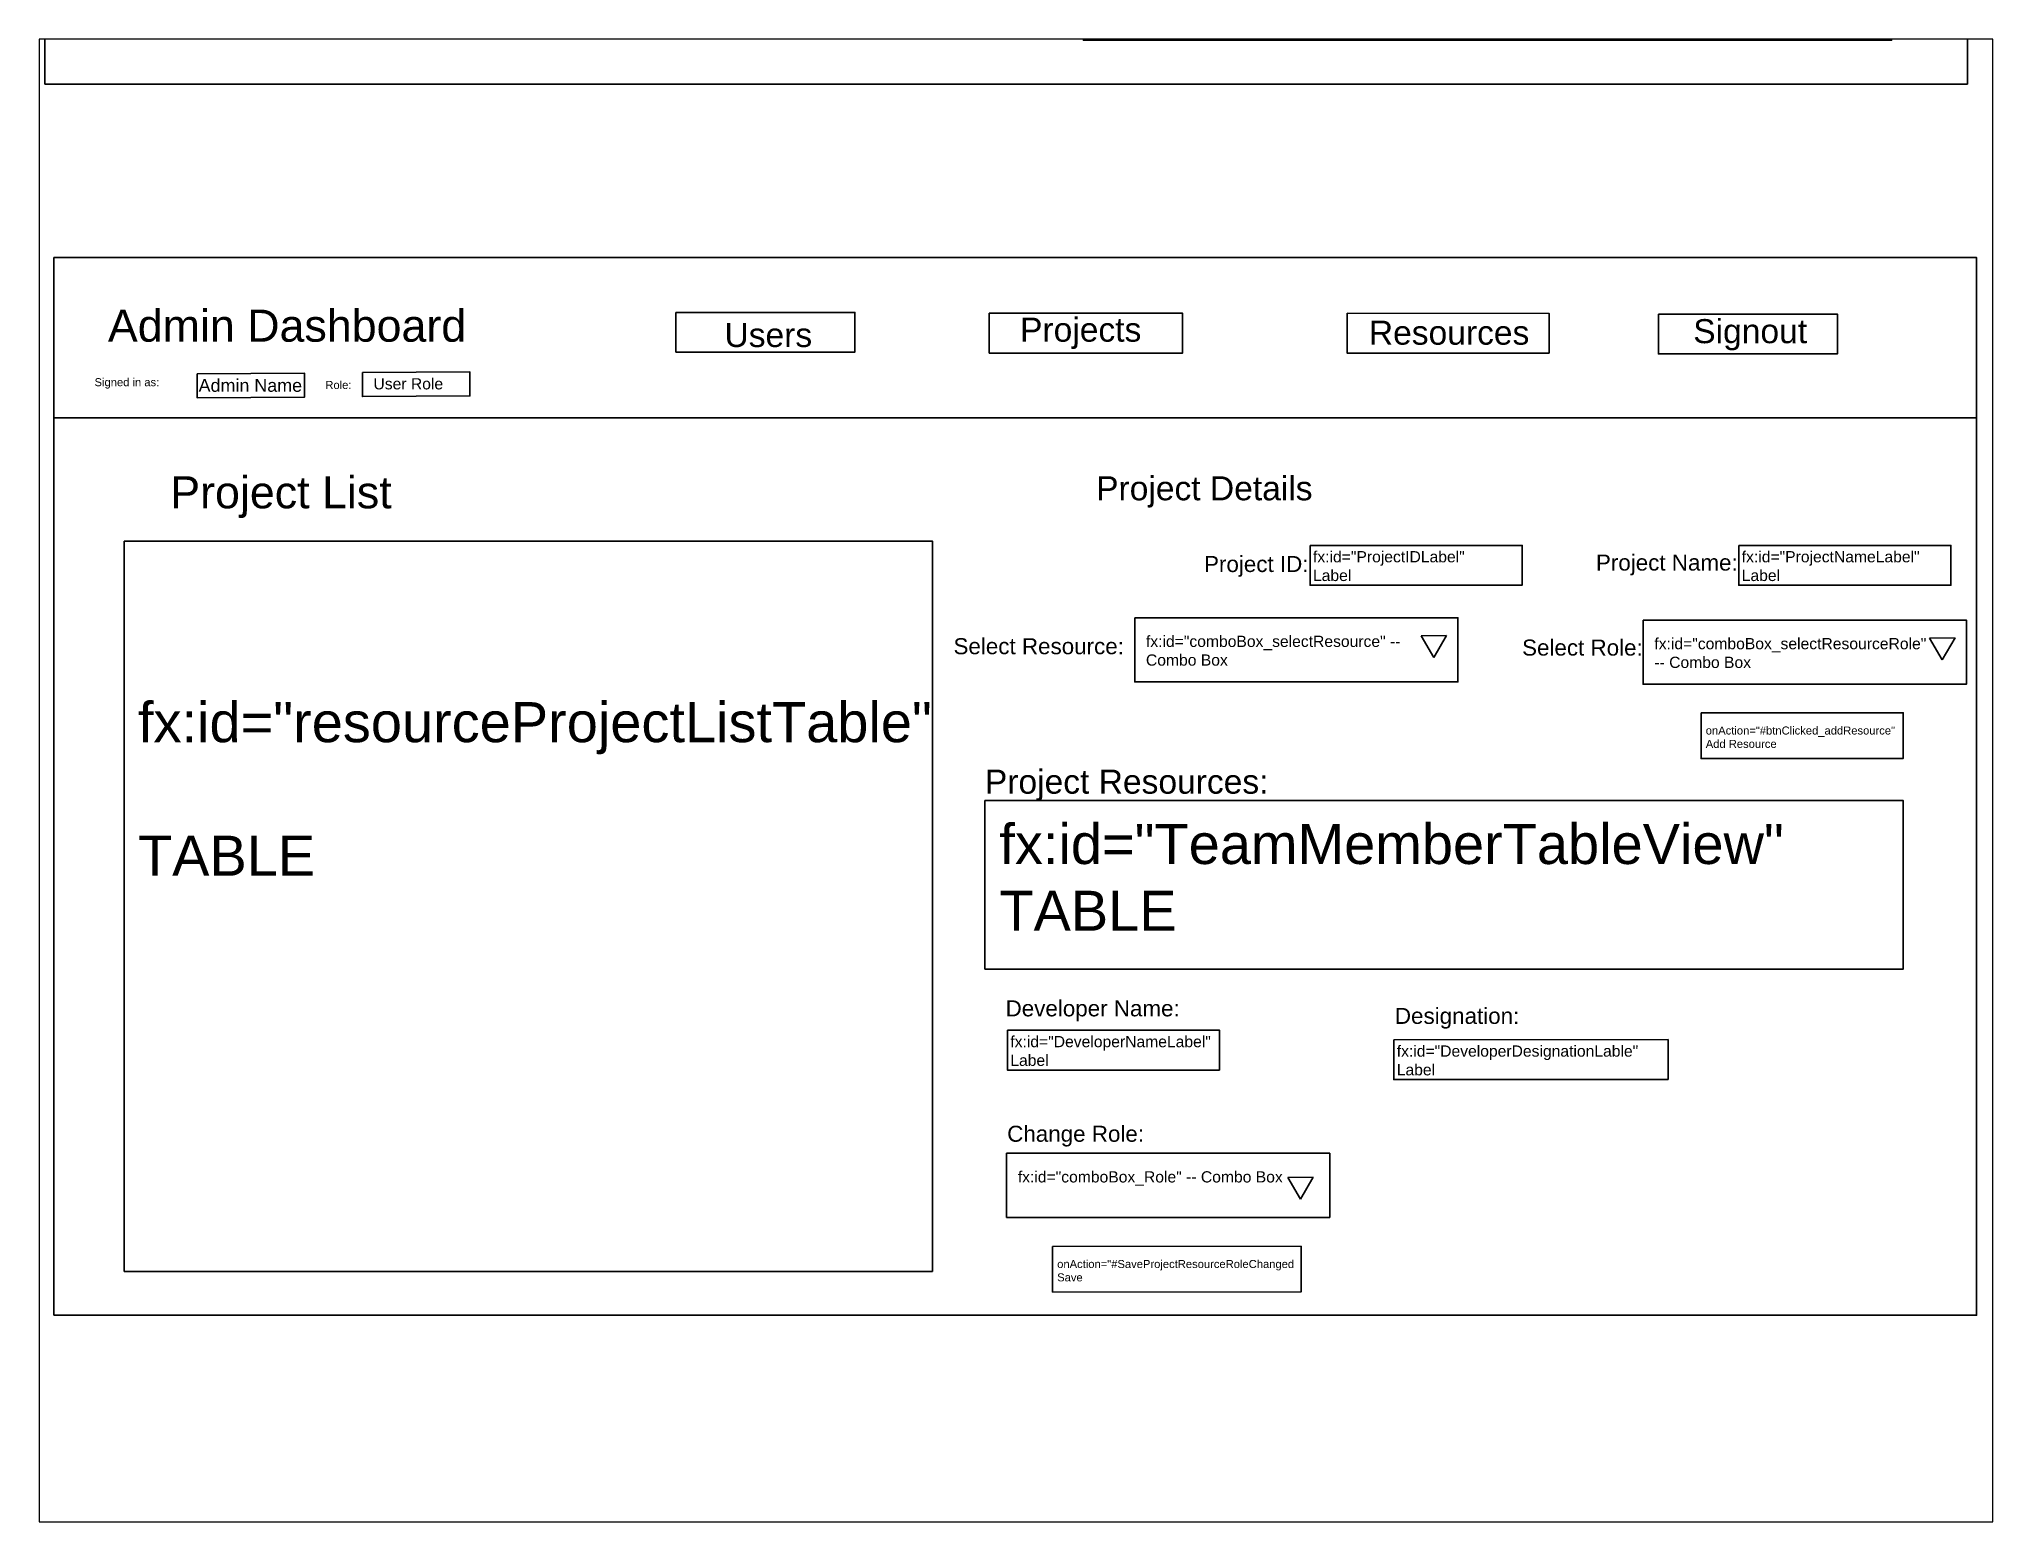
# Paper-space layout 'AdminResources.fxml' of a CAD drawing. Header units: millimetres. Extents: x 26 to 231, y 20 to 176.
# The model-space entities are those that its viewports show. They can reach past a viewport. Long polylines and large blocks are cut down to what shows.
import ezdxf

# ---------------------------------------------------------------- set-up
doc = ezdxf.new("R2010")
doc.units = ezdxf.units.MM
doc.styles.add('Arial_3', font='', dxfattribs={"height": 3})
doc.styles.get('Arial_3').set_extended_font_data('Arial')

msp = doc.modelspace()

# ---------------------------------------------------------------- linework, layer by layer
for p, q in [((3575.246, 716.843), (3559.366, 716.632)), ((3559.366, 716.632), (3567.187, 703.09)), ((3567.187, 703.09), (3575.246, 716.843)), ((3892.579, 715.413), (3876.7, 715.201)), ((3876.7, 715.201), (3884.52, 701.66)), ((3884.52, 701.66), (3892.579, 715.413)), ((3491.999, 378.711), (3476.12, 378.499)), ((3476.12, 378.499), (3483.94, 364.958)), ((3483.94, 364.958), (3491.999, 378.711))]:
    msp.add_line(p, q)
for points in [[(2700.319, 1060.878), (3900.319, 1060.878), (3900.319, 1720.878), (2700.319, 1720.878)], [(3348.586, 1544.022), (3852.938, 1544.022), (3852.938, 1088.208), (3348.586, 1088.208)], [(2705.974, 292.593), (3905.974, 292.593), (3905.974, 952.593), (2705.974, 952.593)], [(2705.974, 952.593), (3905.974, 952.593), (3905.974, 852.593), (2705.974, 852.593)], [(3094.202, 918.395), (3205.896, 918.395), (3205.896, 893.591), (3094.202, 893.591)], [(3289.72, 917.828), (3410.459, 917.828), (3410.459, 893.024), (3289.72, 893.024)], [(3513.143, 917.828), (3639.197, 917.755), (3639.197, 892.951), (3513.143, 893.024)], [(3707.423, 917.289), (3819.117, 917.289), (3819.117, 892.485), (3707.423, 892.485)], [(2795.353, 880.079), (2862.398, 880.433), (2862.398, 865.497), (2795.353, 865.142)], [(2898.576, 880.842), (2965.621, 881.196), (2965.621, 866.26), (2898.576, 865.905)], [(2749.919, 775.738), (3254.271, 775.738), (3254.271, 319.924), (2749.919, 319.924)], [(3490.022, 772.959), (3622.413, 772.959), (3622.368, 748.174), (3489.978, 748.174)], [(3757.622, 772.959), (3890.012, 772.959), (3889.967, 748.174), (3757.577, 748.174)], [(3380.552, 727.812), (3582.272, 727.812), (3582.272, 687.798), (3380.552, 687.798)], [(3697.885, 726.381), (3899.605, 726.381), (3899.605, 686.368), (3697.885, 686.368)], [(3734.058, 668.437), (3860.224, 668.602), (3860.224, 640.089), (3734.058, 639.924)], [(3287.048, 613.769), (3860.224, 613.769), (3860.224, 508.663), (3287.048, 508.663)], [(3301.116, 470.402), (3433.507, 470.402), (3433.462, 445.617), (3301.072, 445.617)], [(3542.309, 464.503), (3713.496, 464.576), (3713.451, 439.791), (3542.264, 439.718)], [(3300.574, 393.65), (3502.294, 393.65), (3502.294, 353.636), (3300.574, 353.636)], [(3329.259, 335.54), (3484.358, 335.704), (3484.358, 307.192), (3329.259, 307.027)]]:
    msp.add_lwpolyline(points, close=True)

# ---------------------------------------------------------------- texts
at = {"attachment_point": 1, "style": 'Arial_3'}
for s, width, insert, char_height in [('Admin Dashboard', 266.49934, (2739.695, 920.106), 20), ('{\\fArial Unicode MS|b0|i0|c0|p2;Projects}', 52.08861, (3309.009, 915.105), 15), ('{\\fArial Unicode MS|b0|i0|c0|p2;Signout}', 52.08861, (3729.147, 914.179), 15), ('{\\fArial Unicode MS|b0|i0|c0|p2;Users}', 52.08861, (3124.529, 911.775), 15), ('{\\fArial Unicode MS|b0|i0|c0|p2;Resources}', 52.08861, (3526.706, 913.234), 15), ('Signed in as:', 63.99247, (2731.36, 877.332), 5), ('{\\fArial Unicode MS|b0|i0|c0|p2;Admin Name}', 74.83637, (2796.304, 876.838), 8), ('Role:', 63.99247, (2875.415, 875.616), 5), ('{\\fArial Unicode MS|b0|i0|c0|p2;User Role}', 52.08861, (2905.438, 877.347), 7), ('{\\fArial Unicode MS|b0|i0|c0|p2;fx:id="comboBox_selectResource" -- Combo Box}', 180.34914, (3387.57, 716.632), 7), ('{\\fArial Unicode MS|b0|i0|c0|p2;Select Role:}', 74.9945, (3622.341, 714.234), 10), ('{\\fArial Unicode MS|b0|i0|c0|p2;fx:id="comboBox_selectResourceRole" -- Combo Box}', 171.7961, (3704.903, 715.201), 7), ('{\\fArial Unicode MS|b0|i0|c0|p2;fx:id="resourceProjectListTable"^J^JTABLE}', 152.03979, (2758.459, 675.206), 25), ('{\\fArial Unicode MS|b0|i0|c0|p2;onAction="#btnClicked_addResource"^JAdd Resource}', 110.64399, (3736.964, 659.983), 5), ('{\\fArial Unicode MS|b0|i0|c0|p2;fx:id="TeamMemberTableView"^JTABLE}', 564.13763, (3296.087, 599.18), 25), ('{\\fArial Unicode MS|b0|i0|c0|p2;fx:id="comboBox_Role" -- Combo Box}', 180.34914, (3307.592, 382.47), 7), ('{\\fArial Unicode MS|b0|i0|c0|p2;onAction="#SaveProjectResourceRoleChanged^JSave}', 110.64399, (3332.165, 327.086), 5)]:
    msp.add_mtext_dynamic_manual_height_columns(s, width=width, gutter_width=15, heights=[0], dxfattribs=dict(at, insert=insert, char_height=char_height))
at = {"layer": 'Defpoints', "attachment_point": 1, "style": 'Arial_3'}
for s, width, insert, char_height in [('{\\fArial Unicode MS|b0|i0|c0|p2;Project List}', 326.69012, (2778.604, 816.133), 20), ('{\\fArial Unicode MS|b0|i0|c0|p2;Project Details}', 326.69012, (3356.471, 816.133), 15), ('{\\fArial Unicode MS|b0|i0|c0|p2;fx:id="ProjectIDLabel"^JLabel}', 122.48885, (3491.821, 769.428), 7), ('{\\fArial Unicode MS|b0|i0|c0|p2;fx:id="ProjectNameLabel"^JLabel}', 122.48885, (3759.421, 769.428), 7), ('{\\fArial Unicode MS|b0|i0|c0|p2;Project ID:}', 66.18423, (3423.827, 766.388), 10), ('{\\fArial Unicode MS|b0|i0|c0|p2;Project Name:}', 89.20128, (3668.42, 767.29), 10), ('{\\fArial Unicode MS|b0|i0|c0|p2;Select Resource:}', 111.38617, (3267.457, 715.1), 10), ('{\\fArial Unicode MS|b0|i0|c0|p2;Project Resources:}', 196.61812, (3287.048, 633.066), 15), ('{\\fArial Unicode MS|b0|i0|c0|p2;Developer Name:}', 111.38617, (3299.965, 489.114), 10), ('{\\fArial Unicode MS|b0|i0|c0|p2;Designation:}', 111.38617, (3542.941, 484.422), 10), ('{\\fArial Unicode MS|b0|i0|c0|p2;fx:id="DeveloperNameLabel"^JLabel}', 122.48885, (3302.915, 466.871), 7), ('{\\fArial Unicode MS|b0|i0|c0|p2;fx:id="DeveloperDesignationLable"^JLabel}', 122.48885, (3544.108, 460.971), 7), ('{\\fArial Unicode MS|b0|i0|c0|p2;Change Role:}', 111.38617, (3300.963, 410.859), 10)]:
    msp.add_mtext_dynamic_manual_height_columns(s, width=width, gutter_width=15, heights=[0], dxfattribs=dict(at, insert=insert, char_height=char_height))

psp = doc.layouts.new('AdminResources.fxml')

# ---------------------------------------------------------------- viewports
at = {"layer": '0'}
psp.add_viewport(center=(128.5, 97.5), size=(205.6, 156), view_center_point=(3306.465, 626.294), view_height=925.274, dxfattribs=at)

doc.saveas('drawing.dxf')
